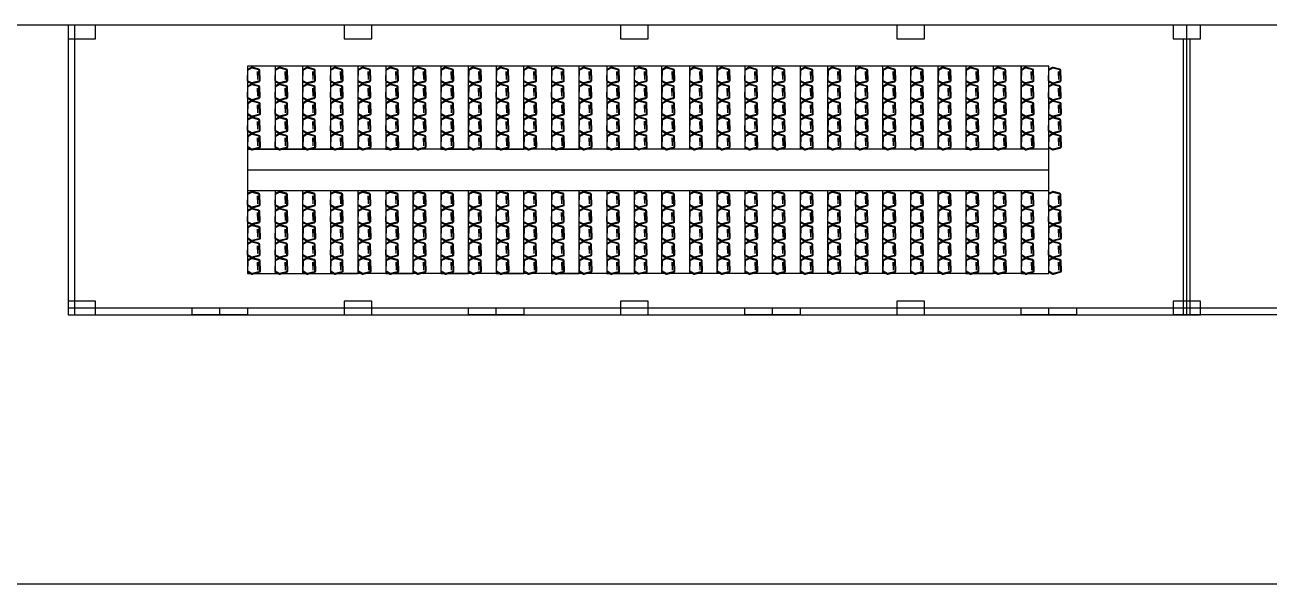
# Model space of a CAD drawing. Header units: millimetres. Extents: x 332 to 3202, y 307 to 1426.
# Drawn here: x 2341.76 to 2386.8, y 1328.72 to 1348.97 of the extents above; entities that cross this region are included whole.
import ezdxf

# ---------------------------------------------------------------- set-up
doc = ezdxf.new("R2010")
doc.units = ezdxf.units.MM

# ---------------------------------------------------------------- blocks, each defined once
blk = doc.blocks.new('Cadeira-Auditório-P1')
blk.add_line((0, 0.085), (-0.186, 0.085))
for points in [[(-0.235, 0.048), (-0.297, -0.195, 0.19305), (-0.292, -0.232), (-0.235, -0.334, 0.271204), (-0.191, -0.36), (0, -0.36)], [(-0.206, 0.04), (-0.268, -0.203, 0.19305), (-0.266, -0.217), (-0.186, -0.36, 0.221086)], [(0, 0.085), (-0.186, 0.085, 0.342369), (-0.235, 0.048)], [(0, 0.055), (-0.186, 0.055, 0.342369), (-0.206, 0.04, 0.342369)], [(0, 0.085), (0.187, 0.085, -0.342369), (0.235, 0.048)], [(0, 0.055), (0.187, 0.055, -0.342369), (0.206, 0.04, -0.342369)], [(0.235, 0.048), (0.298, -0.195, -0.19305), (0.293, -0.232), (0.236, -0.334, -0.271204), (0.192, -0.36), (0, -0.36)], [(0.206, 0.04), (0.269, -0.203, -0.19305), (0.267, -0.217), (0.187, -0.36, -0.271204)]]:
    blk.add_lwpolyline(points, format="xyb")
for points in [[(-0.145, 0), (0.142, 0)], [(-0.008, 0), (-0.145, 0)]]:
    blk.add_lwpolyline(points)

msp = doc.modelspace()

# ---------------------------------------------------------------- linework, layer by layer
for p, q in [((2343.321, 1348.972), (2343.321, 1348.472)), ((2344.321, 1348.472), (2344.321, 1348.972)), ((2353.321, 1348.972), (2353.321, 1348.472)), ((2354.321, 1348.472), (2354.321, 1348.972)), ((2363.321, 1348.972), (2363.321, 1348.472)), ((2364.321, 1348.472), (2364.321, 1348.972)), ((2373.321, 1348.972), (2373.321, 1348.472)), ((2374.321, 1348.472), (2374.321, 1348.972)), ((2383.321, 1348.972), (2383.321, 1348.472)), ((2384.321, 1348.472), (2384.321, 1348.972)), ((2343.321, 1348.472), (2344.321, 1348.472)), ((2353.321, 1348.472), (2354.321, 1348.472)), ((2363.321, 1348.472), (2364.321, 1348.472)), ((2373.321, 1348.472), (2374.321, 1348.472)), ((2383.321, 1348.472), (2384.321, 1348.472)), ((2344.321, 1338.972), (2343.321, 1338.972)), ((2343.321, 1338.972), (2343.321, 1338.472)), ((2344.321, 1338.472), (2344.321, 1338.972)), ((2354.321, 1338.972), (2353.321, 1338.972)), ((2353.321, 1338.972), (2353.321, 1338.472)), ((2354.321, 1338.472), (2354.321, 1338.972)), ((2364.321, 1338.972), (2363.321, 1338.972)), ((2363.321, 1338.972), (2363.321, 1338.472)), ((2364.321, 1338.472), (2364.321, 1338.972)), ((2374.321, 1338.972), (2373.321, 1338.972)), ((2373.321, 1338.972), (2373.321, 1338.472)), ((2374.321, 1338.472), (2374.321, 1338.972)), ((2384.321, 1338.972), (2383.321, 1338.972)), ((2383.321, 1338.972), (2383.321, 1338.472)), ((2384.321, 1338.472), (2384.321, 1338.972)), ((2343.321, 1338.472), (2344.321, 1338.472)), ((2353.321, 1338.472), (2354.321, 1338.472)), ((2363.321, 1338.472), (2364.321, 1338.472)), ((2373.321, 1338.472), (2374.321, 1338.472)), ((2383.321, 1338.472), (2384.321, 1338.472))]:
    msp.add_line(p, q)
at = {"color": 1}
for p, q in [((2343.321, 1348.972), (2343.321, 1338.472)), ((2343.571, 1338.472), (2343.571, 1348.972)), ((2383.821, 1338.472), (2383.821, 1348.972)), ((2383.701, 1338.472), (2383.701, 1348.472)), ((2383.941, 1338.472), (2383.941, 1348.472)), ((2343.321, 1338.722), (2424.321, 1338.722)), ((2343.321, 1338.472), (2384.321, 1338.472)), ((2343.321, 1338.472), (2343.571, 1338.472)), ((2424.321, 1338.472), (2383.321, 1338.472)), ((2383.821, 1338.472), (2383.701, 1338.472)), ((2383.821, 1338.472), (2383.941, 1338.472))]:
    msp.add_line(p, q, dxfattribs=at)
at = {"color": 3}
for p, q in [((2353.321, 1347.472), (2349.821, 1347.472)), ((2349.821, 1347.472), (2349.821, 1344.472)), ((2349.821, 1347.472), (2349.821, 1344.472)), ((2350.821, 1347.472), (2350.821, 1344.472)), ((2350.821, 1347.472), (2350.821, 1344.472)), ((2351.821, 1344.472), (2351.821, 1347.472)), ((2351.821, 1344.472), (2351.821, 1347.472)), ((2352.821, 1347.472), (2352.821, 1344.472)), ((2352.821, 1347.472), (2352.821, 1344.472)), ((2377.821, 1347.472), (2353.321, 1347.472)), ((2353.821, 1344.472), (2353.821, 1347.472)), ((2353.821, 1344.472), (2353.821, 1347.472)), ((2354.821, 1347.472), (2354.821, 1344.472)), ((2354.821, 1347.472), (2354.821, 1344.472)), ((2355.821, 1344.472), (2355.821, 1347.472)), ((2355.821, 1344.472), (2355.821, 1347.472)), ((2356.821, 1347.472), (2356.821, 1344.472)), ((2356.821, 1347.472), (2356.821, 1344.472)), ((2357.821, 1344.472), (2357.821, 1347.472)), ((2357.821, 1344.472), (2357.821, 1347.472)), ((2358.821, 1347.472), (2358.821, 1344.472)), ((2358.821, 1347.472), (2358.821, 1344.472)), ((2359.821, 1344.472), (2359.821, 1347.472)), ((2359.821, 1344.472), (2359.821, 1347.472)), ((2360.821, 1347.472), (2360.821, 1344.472)), ((2360.821, 1347.472), (2360.821, 1344.472)), ((2361.821, 1344.472), (2361.821, 1347.472)), ((2361.821, 1344.472), (2361.821, 1347.472)), ((2362.821, 1347.472), (2362.821, 1344.472)), ((2362.821, 1347.472), (2362.821, 1344.472)), ((2363.821, 1347.472), (2363.821, 1344.472)), ((2363.821, 1347.472), (2363.821, 1344.472)), ((2364.821, 1344.472), (2364.821, 1347.472)), ((2364.821, 1344.472), (2364.821, 1347.472)), ((2365.821, 1347.472), (2365.821, 1344.472)), ((2365.821, 1347.472), (2365.821, 1344.472)), ((2366.821, 1344.472), (2366.821, 1347.472)), ((2366.821, 1344.472), (2366.821, 1347.472)), ((2367.821, 1347.472), (2367.821, 1344.472)), ((2367.821, 1347.472), (2367.821, 1344.472)), ((2368.821, 1344.472), (2368.821, 1347.472)), ((2368.821, 1344.472), (2368.821, 1347.472)), ((2369.821, 1347.472), (2369.821, 1344.472)), ((2369.821, 1347.472), (2369.821, 1344.472)), ((2370.821, 1344.472), (2370.821, 1347.472)), ((2370.821, 1344.472), (2370.821, 1347.472)), ((2371.821, 1347.472), (2371.821, 1344.472)), ((2371.821, 1347.472), (2371.821, 1344.472)), ((2372.821, 1344.472), (2372.821, 1347.472)), ((2372.821, 1344.472), (2372.821, 1347.472)), ((2373.821, 1347.472), (2373.821, 1344.472)), ((2373.821, 1347.472), (2373.821, 1344.472)), ((2374.821, 1344.472), (2374.821, 1347.472)), ((2374.821, 1344.472), (2374.821, 1347.472)), ((2375.821, 1347.472), (2375.821, 1344.472)), ((2375.821, 1347.472), (2375.821, 1344.472)), ((2376.821, 1344.472), (2376.821, 1347.472)), ((2376.821, 1344.472), (2376.821, 1347.472)), ((2377.821, 1344.472), (2377.821, 1347.472)), ((2377.821, 1347.472), (2377.821, 1344.472)), ((2378.821, 1347.472), (2377.821, 1347.472)), ((2378.821, 1344.472), (2378.821, 1347.472)), ((2349.821, 1344.472), (2349.821, 1343.722)), ((2377.821, 1344.472), (2349.821, 1344.472)), ((2349.821, 1344.472), (2353.321, 1344.472)), ((2350.821, 1344.472), (2351.821, 1344.472)), ((2352.821, 1344.472), (2353.821, 1344.472)), ((2378.821, 1344.472), (2353.321, 1344.472)), ((2354.821, 1344.472), (2355.821, 1344.472)), ((2356.821, 1344.472), (2357.821, 1344.472)), ((2358.821, 1344.472), (2359.821, 1344.472)), ((2360.821, 1344.472), (2361.821, 1344.472)), ((2362.821, 1344.472), (2363.821, 1344.472)), ((2375.821, 1344.472), (2376.821, 1344.472)), ((2378.821, 1343.722), (2378.821, 1344.472)), ((2349.821, 1343.722), (2378.821, 1343.722)), ((2349.821, 1343.722), (2349.821, 1342.972)), ((2378.821, 1342.972), (2378.821, 1343.722)), ((2349.821, 1342.972), (2378.821, 1342.972)), ((2349.821, 1342.972), (2349.821, 1339.972)), ((2349.821, 1342.972), (2350.821, 1342.972)), ((2350.821, 1342.972), (2350.821, 1339.972)), ((2351.821, 1339.972), (2351.821, 1342.972)), ((2351.821, 1342.972), (2352.821, 1342.972)), ((2352.821, 1342.972), (2352.821, 1339.972)), ((2353.821, 1339.972), (2353.821, 1342.972)), ((2353.821, 1342.972), (2354.821, 1342.972)), ((2354.821, 1342.972), (2354.821, 1339.972)), ((2355.821, 1339.972), (2355.821, 1342.972)), ((2355.821, 1342.972), (2356.821, 1342.972)), ((2356.821, 1342.972), (2356.821, 1339.972)), ((2357.821, 1339.972), (2357.821, 1342.972)), ((2357.821, 1342.972), (2358.821, 1342.972)), ((2358.821, 1342.972), (2358.821, 1339.972)), ((2359.821, 1339.972), (2359.821, 1342.972)), ((2359.821, 1342.972), (2360.821, 1342.972)), ((2360.821, 1342.972), (2360.821, 1339.972)), ((2361.821, 1339.972), (2361.821, 1342.972)), ((2361.821, 1342.972), (2362.821, 1342.972)), ((2362.821, 1342.972), (2362.821, 1339.972)), ((2363.821, 1342.972), (2363.821, 1339.972)), ((2364.821, 1339.972), (2364.821, 1342.972)), ((2365.821, 1342.972), (2365.821, 1339.972)), ((2366.821, 1339.972), (2366.821, 1342.972)), ((2367.821, 1342.972), (2367.821, 1339.972)), ((2368.821, 1339.972), (2368.821, 1342.972)), ((2369.821, 1342.972), (2369.821, 1339.972)), ((2370.821, 1339.972), (2370.821, 1342.972)), ((2371.821, 1342.972), (2371.821, 1339.972)), ((2372.821, 1339.972), (2372.821, 1342.972)), ((2373.821, 1342.972), (2373.821, 1339.972)), ((2374.821, 1339.972), (2374.821, 1342.972)), ((2375.821, 1342.972), (2375.821, 1339.972)), ((2376.821, 1339.972), (2376.821, 1342.972)), ((2377.821, 1342.972), (2377.821, 1339.972)), ((2378.821, 1339.972), (2378.821, 1342.972)), ((2349.821, 1339.972), (2353.321, 1339.972)), ((2350.821, 1339.972), (2351.821, 1339.972)), ((2352.821, 1339.972), (2353.821, 1339.972)), ((2377.821, 1339.972), (2353.321, 1339.972)), ((2354.821, 1339.972), (2355.821, 1339.972)), ((2356.821, 1339.972), (2357.821, 1339.972)), ((2358.821, 1339.972), (2359.821, 1339.972)), ((2360.821, 1339.972), (2361.821, 1339.972)), ((2362.821, 1339.972), (2363.821, 1339.972)), ((2375.821, 1339.972), (2376.821, 1339.972)), ((2377.821, 1339.972), (2378.821, 1339.972)), ((2347.821, 1338.472), (2347.821, 1338.722)), ((2347.821, 1338.722), (2348.821, 1338.722)), ((2348.821, 1338.472), (2348.821, 1338.722)), ((2348.821, 1338.722), (2349.821, 1338.722)), ((2349.821, 1338.722), (2349.821, 1338.472)), ((2357.821, 1338.472), (2357.821, 1338.722)), ((2357.821, 1338.722), (2358.821, 1338.722)), ((2358.821, 1338.472), (2358.821, 1338.722)), ((2358.821, 1338.722), (2359.821, 1338.722)), ((2359.821, 1338.722), (2359.821, 1338.472)), ((2367.821, 1338.472), (2367.821, 1338.722)), ((2367.821, 1338.722), (2368.821, 1338.722)), ((2368.821, 1338.472), (2368.821, 1338.722)), ((2368.821, 1338.722), (2369.821, 1338.722)), ((2369.821, 1338.722), (2369.821, 1338.472)), ((2377.821, 1338.472), (2377.821, 1338.722)), ((2377.821, 1338.722), (2378.821, 1338.722)), ((2378.821, 1338.472), (2378.821, 1338.722)), ((2378.821, 1338.722), (2379.821, 1338.722)), ((2379.821, 1338.722), (2379.821, 1338.472)), ((2348.821, 1338.472), (2347.821, 1338.472)), ((2349.821, 1338.472), (2348.821, 1338.472)), ((2358.821, 1338.472), (2357.821, 1338.472)), ((2359.821, 1338.472), (2358.821, 1338.472)), ((2368.821, 1338.472), (2367.821, 1338.472)), ((2369.821, 1338.472), (2368.821, 1338.472)), ((2378.821, 1338.472), (2377.821, 1338.472)), ((2379.821, 1338.472), (2378.821, 1338.472))]:
    msp.add_line(p, q, dxfattribs=at)
at = {"color": 1, "lineweight": -3}
msp.add_lwpolyline([(2323.814, 1348.972), (2443.814, 1348.972), (2443.814, 1328.722), (2323.814, 1328.722)], close=True, dxfattribs=at)

# ---------------------------------------------------------------- block references
at = {"color": 3, "rotation": 270}
for p in [(2350.181, 1347.138), (2351.179, 1347.138), (2352.184, 1347.138), (2353.184, 1347.138), (2354.187, 1347.138), (2355.189, 1347.138), (2356.186, 1347.138), (2357.187, 1347.138), (2358.188, 1347.138), (2359.187, 1347.138), (2360.187, 1347.138), (2361.189, 1347.138), (2362.186, 1347.138), (2363.187, 1347.138), (2364.189, 1347.141), (2365.186, 1347.138), (2366.187, 1347.138), (2367.189, 1347.138), (2368.187, 1347.138), (2369.187, 1347.138), (2370.198, 1347.138), (2371.193, 1347.138), (2372.183, 1347.138), (2373.188, 1347.138), (2374.189, 1347.138), (2375.19, 1347.138), (2376.19, 1347.138), (2377.187, 1347.138), (2378.19, 1347.138), (2379.176, 1347.136), (2350.178, 1346.531), (2351.177, 1346.531), (2352.182, 1346.531), (2353.182, 1346.531), (2354.185, 1346.531), (2355.186, 1346.531), (2356.184, 1346.531), (2357.185, 1346.531), (2358.186, 1346.531), (2359.184, 1346.531), (2360.185, 1346.531), (2361.186, 1346.531), (2362.184, 1346.531), (2363.185, 1346.531), (2364.186, 1346.534), (2365.183, 1346.531), (2366.185, 1346.531), (2367.186, 1346.531), (2368.184, 1346.531), (2369.185, 1346.531), (2370.196, 1346.531), (2371.191, 1346.531), (2372.181, 1346.531), (2373.186, 1346.531), (2374.187, 1346.531), (2375.187, 1346.531), (2376.188, 1346.531), (2377.185, 1346.531), (2378.188, 1346.531), (2379.173, 1346.529), (2350.186, 1345.932), (2351.185, 1345.932), (2352.189, 1345.932), (2353.19, 1345.932), (2354.193, 1345.932), (2355.194, 1345.932), (2356.192, 1345.932), (2357.193, 1345.932), (2358.194, 1345.932), (2359.192, 1345.932), (2360.192, 1345.932), (2361.194, 1345.932), (2362.192, 1345.932), (2363.192, 1345.932), (2364.194, 1345.935), (2365.191, 1345.932), (2366.193, 1345.932), (2367.194, 1345.932), (2368.192, 1345.932), (2369.193, 1345.932), (2370.203, 1345.932), (2371.199, 1345.932), (2372.189, 1345.932), (2373.194, 1345.932), (2374.194, 1345.932), (2375.195, 1345.932), (2376.195, 1345.932), (2377.193, 1345.932), (2378.196, 1345.932), (2379.181, 1345.93), (2350.181, 1345.332), (2351.179, 1345.332), (2352.184, 1345.332), (2353.185, 1345.332), (2354.187, 1345.332), (2355.189, 1345.332), (2356.187, 1345.332), (2357.188, 1345.332), (2358.188, 1345.332), (2359.187, 1345.332), (2360.187, 1345.332), (2361.189, 1345.332), (2362.187, 1345.332), (2363.187, 1345.332), (2364.189, 1345.335), (2365.186, 1345.332), (2366.187, 1345.332), (2367.189, 1345.332), (2368.187, 1345.332), (2369.187, 1345.332), (2370.198, 1345.332), (2371.193, 1345.332), (2372.184, 1345.332), (2373.188, 1345.332), (2374.189, 1345.332), (2375.19, 1345.332), (2376.19, 1345.332), (2377.188, 1345.332), (2378.191, 1345.332), (2379.176, 1345.33), (2350.186, 1344.737), (2351.185, 1344.737), (2352.189, 1344.737), (2353.19, 1344.737), (2354.193, 1344.737), (2355.194, 1344.737), (2356.192, 1344.737), (2357.193, 1344.737), (2358.194, 1344.737), (2359.192, 1344.737), (2360.192, 1344.737), (2361.194, 1344.737), (2362.192, 1344.737), (2363.192, 1344.737), (2364.194, 1344.74), (2365.191, 1344.737), (2366.193, 1344.737), (2367.194, 1344.737), (2368.192, 1344.737), (2369.193, 1344.737), (2370.203, 1344.737), (2371.199, 1344.737), (2372.189, 1344.737), (2373.194, 1344.737), (2374.194, 1344.737), (2375.195, 1344.737), (2376.195, 1344.737), (2377.193, 1344.737), (2378.196, 1344.737), (2379.181, 1344.735), (2350.181, 1342.638), (2351.179, 1342.638), (2352.184, 1342.638), (2353.184, 1342.638), (2354.187, 1342.638), (2355.189, 1342.638), (2356.186, 1342.638), (2357.187, 1342.638), (2358.188, 1342.638), (2359.187, 1342.638), (2360.187, 1342.638), (2361.189, 1342.638), (2362.186, 1342.638), (2363.187, 1342.638), (2364.189, 1342.641), (2365.186, 1342.638), (2366.187, 1342.638), (2367.189, 1342.638), (2368.187, 1342.638), (2369.187, 1342.638), (2370.198, 1342.638), (2371.193, 1342.638), (2372.183, 1342.638), (2373.188, 1342.638), (2374.189, 1342.638), (2375.19, 1342.638), (2376.19, 1342.638), (2377.187, 1342.638), (2378.19, 1342.638), (2379.176, 1342.638), (2350.178, 1342.031), (2351.177, 1342.031), (2352.182, 1342.031), (2353.182, 1342.031), (2354.185, 1342.031), (2355.186, 1342.031), (2356.184, 1342.031), (2357.185, 1342.031), (2358.186, 1342.031), (2359.184, 1342.031), (2360.185, 1342.031), (2361.186, 1342.031), (2362.184, 1342.031), (2363.185, 1342.031), (2364.187, 1342.034), (2365.183, 1342.031), (2366.185, 1342.031), (2367.186, 1342.031), (2368.184, 1342.031), (2369.185, 1342.031), (2370.196, 1342.031), (2371.191, 1342.031), (2372.181, 1342.031), (2373.186, 1342.031), (2374.187, 1342.031), (2375.187, 1342.031), (2376.188, 1342.031), (2377.185, 1342.031), (2378.188, 1342.031), (2379.173, 1342.031), (2350.186, 1341.432), (2351.185, 1341.432), (2352.189, 1341.432), (2353.19, 1341.432), (2354.193, 1341.432), (2355.194, 1341.432), (2356.192, 1341.432), (2357.193, 1341.432), (2358.194, 1341.432), (2359.192, 1341.432), (2360.192, 1341.432), (2361.194, 1341.432), (2362.192, 1341.432), (2363.192, 1341.432), (2364.194, 1341.435), (2365.191, 1341.432), (2366.193, 1341.432), (2367.194, 1341.432), (2368.192, 1341.432), (2369.193, 1341.432), (2370.203, 1341.432), (2371.199, 1341.432), (2372.189, 1341.432), (2373.194, 1341.432), (2374.194, 1341.432), (2375.195, 1341.432), (2376.195, 1341.432), (2377.193, 1341.432), (2378.196, 1341.432), (2379.181, 1341.432), (2350.181, 1340.832), (2351.179, 1340.832), (2352.184, 1340.832), (2353.185, 1340.832), (2354.187, 1340.832), (2355.189, 1340.832), (2356.187, 1340.832), (2357.188, 1340.832), (2358.188, 1340.832), (2359.187, 1340.832), (2360.187, 1340.832), (2361.189, 1340.832), (2362.187, 1340.832), (2363.187, 1340.832), (2364.189, 1340.835), (2365.186, 1340.832), (2366.187, 1340.832), (2367.189, 1340.832), (2368.187, 1340.832), (2369.187, 1340.832), (2370.198, 1340.832), (2371.193, 1340.832), (2372.184, 1340.832), (2373.188, 1340.832), (2374.189, 1340.832), (2375.19, 1340.832), (2376.19, 1340.832), (2377.188, 1340.832), (2378.191, 1340.832), (2379.176, 1340.832), (2350.186, 1340.237), (2351.185, 1340.237), (2352.189, 1340.237), (2353.19, 1340.237), (2354.193, 1340.237), (2355.194, 1340.237), (2356.192, 1340.237), (2357.193, 1340.237), (2358.194, 1340.237), (2359.192, 1340.237), (2360.192, 1340.237), (2361.194, 1340.237), (2362.192, 1340.237), (2363.192, 1340.237), (2364.194, 1340.24), (2365.191, 1340.237), (2366.193, 1340.237), (2367.194, 1340.237), (2368.192, 1340.237), (2369.193, 1340.237), (2370.203, 1340.237), (2371.199, 1340.237), (2372.189, 1340.237), (2373.194, 1340.237), (2374.194, 1340.237), (2375.195, 1340.237), (2376.195, 1340.237), (2377.193, 1340.237), (2378.196, 1340.237), (2379.181, 1340.237)]:
    msp.add_blockref('Cadeira-Auditório-P1', p, dxfattribs=at)

doc.saveas('drawing.dxf')
